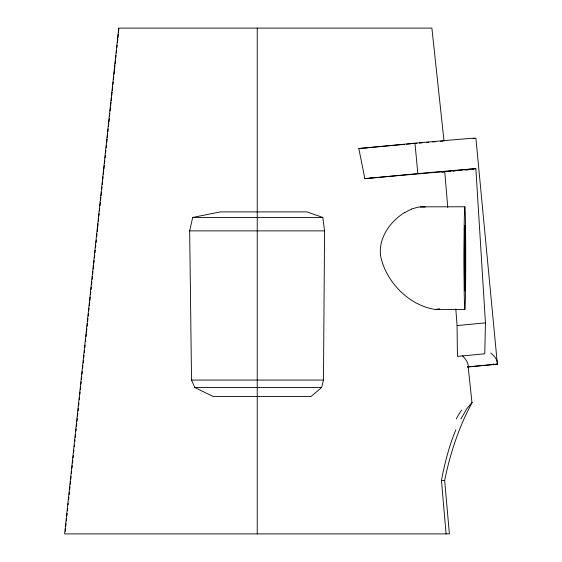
<?xml version="1.0" encoding="UTF-8"?>
<svg xmlns="http://www.w3.org/2000/svg" width="562" height="562" viewBox="0 0 562 562"><rect width="100%" height="100%" fill="white"/><g stroke="black" fill="none" stroke-linecap="round" stroke-linejoin="round"><path stroke-width="0.84" d="M323.48 380.067L324.555 230.87L322.813 217.445L306.915 211.902L220.332 211.902L192.689 217.445L189.668 230.87L191.53 380.067L194.782 387.527L213.16 396.484L311.039 396.484L321.612 387.527L323.48 380.067L191.53 380.067M417.889 173.616A212.071 0.998 -5.4 0 1 475.866 168.642L485.442 322.855L484.767 353.772L457.433 356.413L457.068 325.588L455.817 308.959M65.241 531.336L65.515 528.772M65.789 526.208L66.063 523.651M66.33 521.086L66.604 518.522M66.878 515.958L67.152 513.394M67.426 510.83L67.7 508.266M68.065 504.852L68.248 503.145M68.613 499.723L68.887 497.159M69.161 494.595L69.435 492.038M69.709 489.474L69.983 486.91M70.257 484.346L70.531 481.782M70.805 479.217L71.079 476.653M71.444 473.239L71.627 471.532M71.985 468.111L72.259 465.547M72.533 462.983L72.807 460.426M73.081 457.861L73.355 455.297M73.629 452.733L73.903 450.169M74.268 446.755L74.451 445.041M74.816 441.627L74.999 439.92M75.273 437.355L75.547 434.791M75.912 431.37L76.186 428.813M76.46 426.249L76.734 423.685M77.008 421.121L77.275 418.557M77.549 415.992L77.823 413.428M78.097 410.864L78.371 408.307M78.645 405.743L78.919 403.179M79.284 399.758L79.558 397.201M79.832 394.636L80.106 392.072M80.38 389.508L80.654 386.944M80.928 384.38L81.202 381.816M81.476 379.252L81.75 376.695M82.024 374.13L82.298 371.566M82.663 368.145L82.93 365.588M83.204 363.024L83.478 360.46M83.752 357.896L84.026 355.332M84.3 352.767L84.574 350.203M84.848 347.639L85.122 345.082M85.487 341.661L85.67 339.954M86.035 336.533L86.309 333.976M86.492 332.261L86.857 328.847M87.131 326.283L87.405 323.719M87.679 321.155L87.953 318.591M88.227 316.034L88.494 313.47M88.768 310.905L89.042 308.341M89.316 305.777L89.681 302.363M89.864 300.649L90.229 297.235M90.503 294.671L90.777 292.107M91.051 289.542L91.325 286.978M91.599 284.421L91.873 281.857M92.147 279.293L92.421 276.729M92.695 274.165L92.969 271.601M93.243 269.036L93.608 265.622M93.875 263.058L94.149 260.494M94.423 257.93L94.697 255.366M94.971 252.809L95.245 250.245M95.519 247.68L95.793 245.116M96.067 242.552L96.341 239.988M96.706 236.574L96.98 234.01M97.254 231.446L97.528 228.882M97.711 227.174L98.076 223.753M98.35 221.196L98.624 218.632M98.898 216.068L99.172 213.504M99.439 210.94L99.713 208.376M99.987 205.811L100.352 202.397M100.535 200.69L100.9 197.269M101.083 195.562L101.448 192.141M101.722 189.584L101.996 187.02M102.27 184.455L102.544 181.891M102.818 179.327L103.092 176.763M103.366 174.199L103.731 170.785M103.914 169.078L104.279 165.657M104.553 163.092L104.827 160.528M105.094 157.971L105.368 155.407M105.642 152.843L105.916 150.279M106.19 147.715L106.464 145.151M106.738 142.586L107.103 139.172M107.286 137.465L107.651 134.044M107.925 131.48L108.199 128.916M108.473 126.359L108.747 123.795M108.93 122.08L109.295 118.666M109.569 116.102L109.843 113.538M110.117 110.974L110.475 107.56M110.658 105.853L111.023 102.432M111.206 100.724L111.571 97.303M111.754 95.596L112.119 92.182M112.302 90.468L112.667 87.054M112.941 84.49L113.215 81.926M113.489 79.361L113.763 76.797M114.037 74.24L114.402 70.819M114.585 69.112L114.95 65.691M115.133 63.984L115.498 60.57M115.772 58.005L116.039 55.441M116.313 52.877L116.587 50.313M116.861 47.749L117.135 45.185M117.409 42.628L117.774 39.207M117.957 37.499L118.322 34.078M118.505 32.371L118.87 28.957M444.022 141.125L431.89 28.1L118.694 28.1L64.616 533.9L449.396 533.9L444.675 480.517C450.05 453.541 459.006 426.769 472.017 402.729M455.866 429.797C449.087 446.059 444.661 463.214 441.472 480.517L446.095 533.9M460.861 418.992L466.931 408.588L471.925 402.666M404.647 212.485C392.269 220.269 382.034 233.005 380.467 247.905A30.552 24.503 79.9 0 0 380.586 255.752C385.715 281.773 409.094 305.749 435.571 309.486L464.879 309.486M468.118 366.944L497.37 364.155L475.895 138.097M411.777 208.895L418.753 207.013L425.329 207.02M439.779 308.763L435.571 309.486M475.845 168.649L444.746 171.628A173.419 0.815 -5.4 0 0 396.547 175.766L389.375 176.412A174.332 0.822 -5.4 0 0 369.389 178.238L364.864 178.653L358.816 148.53L368.581 147.602M369.389 178.238L371.468 178.028M358.816 148.53L414.96 143.191A211.783 0.998 -5.4 0 1 473.127 138.533M364.864 178.653L417.847 173.616L414.96 143.191M457.068 325.588L485.442 322.855M447.387 171.635L450.647 171.326M453.253 171.08L455.213 170.897M459.126 170.532L461.079 170.342M464.992 169.977L466.952 169.787M496.443 364.134L497.363 364.127L467.38 366.909L468.125 366.902M420.439 206.83L464.837 206.781M192.689 217.445L322.813 217.445M189.668 230.87L324.555 230.87M194.782 387.527L321.612 387.527M441.725 480.517L444.675 480.517M468.188 366.916L471.996 402.905M444.746 171.628L447.766 207.476M257.234 28.1L257.234 533.9M493.176 363.846A223.669 45.374 -1.8 0 1 493.815 364.464M490.788 353.027A223.627 49.196 -4.1 0 1 497.595 364.057M473.752 169.232A212.092 0.998 -5.4 0 1 472.797 169.338M468.16 169.857A212.092 0.998 -5.4 0 1 466.797 170.005M456.323 418.915A110.391 22.536 -79.9 0 1 461.676 410.042M404.647 212.752A78.209 41.321 -70 0 1 411.756 209.113M462.428 355.781A204.751 51.69 -3.9 0 1 468.427 366.838M444.338 171.958A173.539 0.815 -5.4 0 1 441.943 172.232M365.581 147.904A170.462 0.801 -5.4 0 1 404.401 144.378M406.635 144.181A170.462 0.801 -5.4 0 1 410.941 143.802M413.007 143.619A170.462 0.801 -5.4 0 1 416.955 143.268M419.456 143.05A170.462 0.801 -5.4 0 1 422.427 142.79M426.846 142.411A170.462 0.801 -5.4 0 1 428.869 142.242M432.55 141.933A170.462 0.801 -5.4 0 1 435.74 141.673M440.608 141.294A170.462 0.801 -5.4 0 1 442.912 141.146M464.149 229.141A51.367 0.864 90 0 0 464.795 309.346A51.367 0.864 90 0 0 465.638 235.914A51.367 0.864 90 0 0 464.149 229.141M465.308 276.427A32.413 0.541 -90 0 0 464.9 225.819A32.413 0.541 -90 0 0 464.367 272.156A32.413 0.541 -90 0 0 465.308 276.427"/></g></svg>
